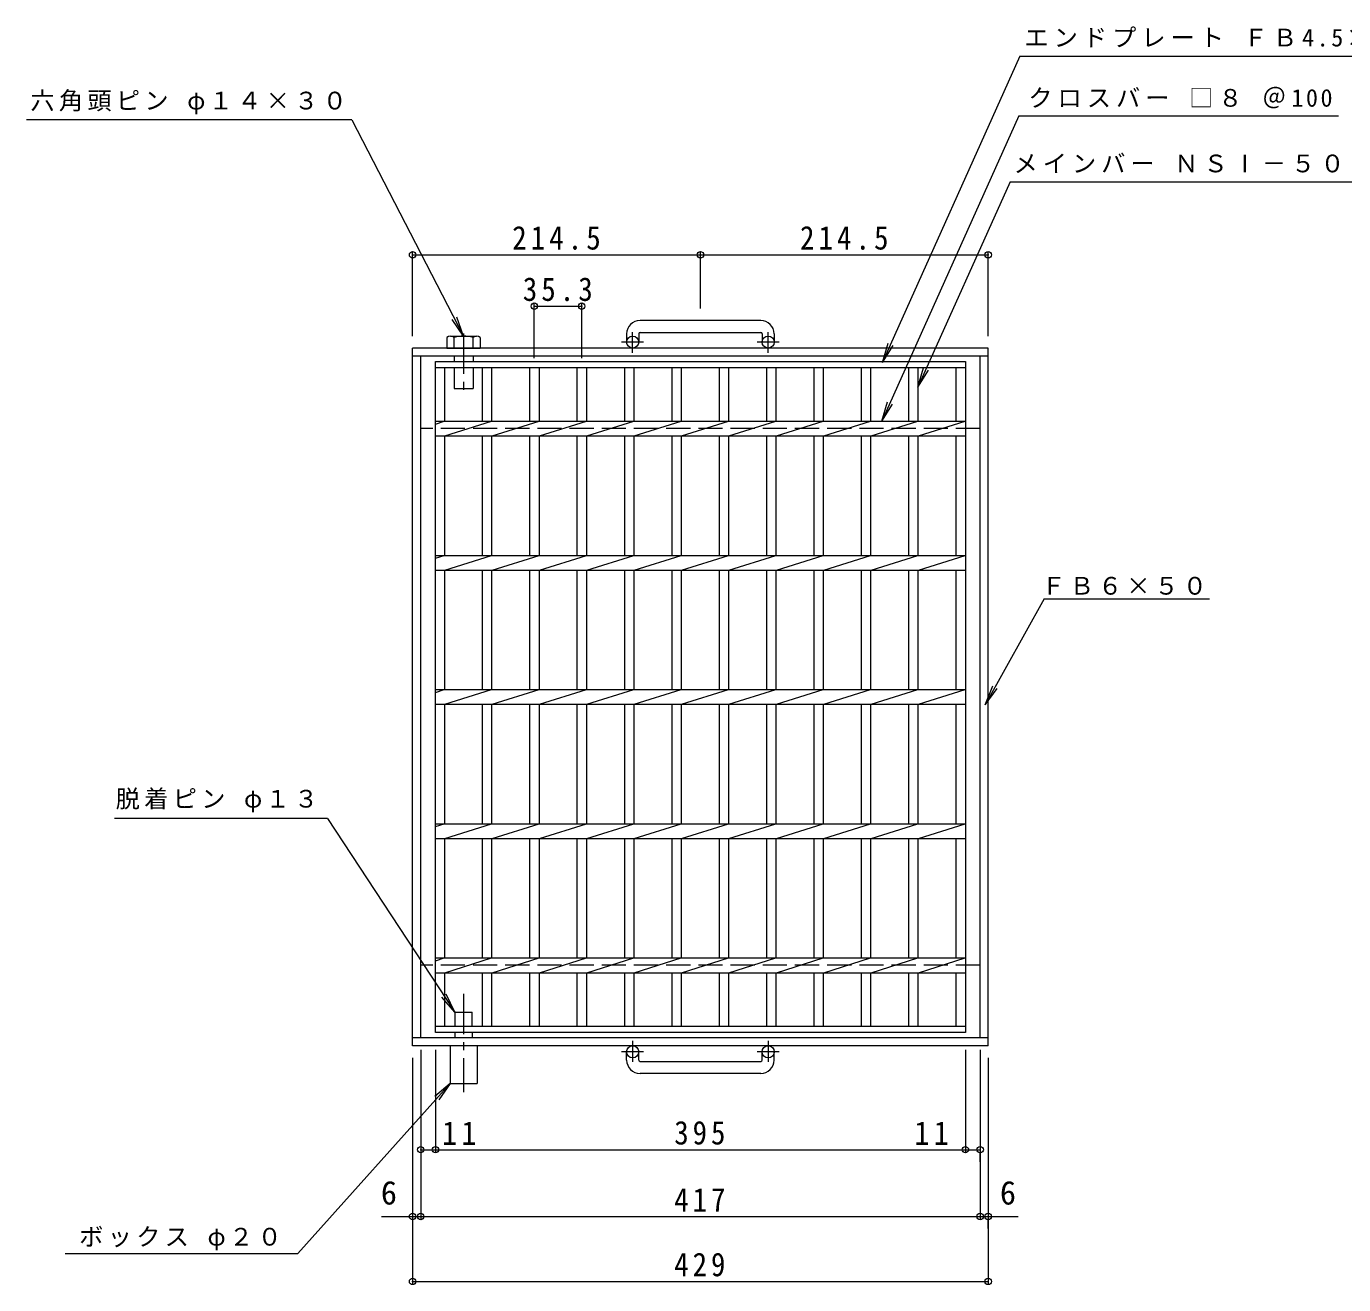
# Model space of a CAD drawing. Units: millimetres, scale not verified. Extents: x -866 to 919, y -823 to 744.
# Drawn here: x -866 to 116, y -194 to 744 of the extents above; entities that cross this region are included whole.
import ezdxf
from ezdxf.enums import TextEntityAlignment as Align

# ---------------------------------------------------------------- set-up
doc = ezdxf.new("R2010")
doc.units = ezdxf.units.MM
doc.header["$LTSCALE"] = 6
doc.header["$PDMODE"] = 32
doc.header["$PDSIZE"] = 4.8
doc.linetypes.add('CHAIN1', pattern=[8, 5, -1, 1, -1])
doc.linetypes.add('DASHED3', pattern=[4, 3, -1])
for name, color, linetype, lineweight in [('A-1_ピット', 2, 'Continuous', 9), ('A-2_蓋', 3, 'Continuous', 9), ('A-4_寸法', 7, 'Continuous', 9), ('A-5_仕様文', 7, 'Continuous', 9), ('A-9_ｸｯｼｮﾝ材', 4, 'Continuous', 9)]:
    doc.layers.add(name, color=color, linetype=linetype, lineweight=lineweight)
doc.styles.add('ＭＳ ゴシック', font='')
doc.styles.get('ＭＳ ゴシック').set_extended_font_data('MS Gothic')

msp = doc.modelspace()

# ---------------------------------------------------------------- linework, layer by layer
at = {"layer": 'A-1_ピット'}
for p, q in [((-318.336, 524.37), (-408.336, 524.37)), ((-418.336, 514.37), (-418.336, 508.27)), ((-409.336, 514.37), (-409.336, 508.27)), ((-408.336, 515.37), (-318.336, 515.37)), ((-317.336, 514.37), (-317.336, 508.27)), ((-308.336, 514.37), (-308.336, 508.27)), ((-148.836, 503.77), (-577.836, 503.77)), ((-148.836, -16.23), (-148.836, 503.77)), ((-148.836, 497.77), (-577.836, 497.77)), ((-571.836, -10.23), (-571.836, 497.77)), ((-154.836, -10.23), (-154.836, 497.77)), ((-148.836, -10.23), (-577.836, -10.23)), ((-418.336, -26.831), (-418.336, -20.73)), ((-409.336, -26.831), (-409.336, -20.73)), ((-408.336, -27.831), (-318.336, -27.831)), ((-317.336, -26.831), (-317.336, -20.73)), ((-308.336, -26.831), (-308.336, -20.73)), ((-318.336, -36.831), (-408.336, -36.831))]:
    msp.add_line(p, q, dxfattribs=at)
at = {"layer": 'A-1_ピット', "linetype": 'CHAIN1'}
for p, q in [((-413.836, 500.163), (-413.836, 515.76)), ((-312.835, 500.163), (-312.835, 515.76)), ((-405.673, 508.27), (-422.08, 508.27)), ((-304.673, 508.27), (-321.08, 508.27)), ((-413.836, -12.623), (-413.836, -28.22)), ((-312.835, -12.623), (-312.835, -28.22)), ((-405.673, -20.73), (-422.08, -20.73)), ((-304.673, -20.73), (-321.08, -20.73))]:
    msp.add_line(p, q, dxfattribs=at)
at = {"layer": 'A-1_ピット', "linetype": 'DASHED3'}
for p, q in [((-154.836, 443.77), (-571.836, 443.77)), ((-154.836, 43.77), (-571.836, 43.77))]:
    msp.add_line(p, q, dxfattribs=at)
at = {"layer": 'A-1_ピット'}
msp.add_lwpolyline([(-148.836, -16.23), (-577.836, -16.23), (-577.836, 503.77)], dxfattribs=at)
for centre in [(-413.836, 508.27), (-312.836, 508.27), (-413.836, -20.73), (-312.836, -20.73)]:
    msp.add_circle(centre, 4.5, dxfattribs=at)
for centre, radius, start, end in [((-408.336, 514.37), 10, 90, 180), ((-318.336, 514.37), 10, 0, 90), ((-408.336, 514.37), 1, 90, 180), ((-318.336, 514.37), 1, 0, 90), ((-408.336, -26.831), 10, 180, 270), ((-408.336, -26.831), 1, 180, 270), ((-318.336, -26.831), 10, 270, 0), ((-318.336, -26.831), 1, 270, 0)]:
    msp.add_arc(centre, radius, start, end, dxfattribs=at)
at = {"layer": 'A-2_蓋'}
for p, q in [((-560.835, 493.77), (-165.836, 493.77)), ((-560.835, -6.23), (-560.835, 493.77)), ((-165.836, 493.77), (-165.836, -6.23)), ((-560.835, 489.27), (-165.836, 489.27)), ((-553.835, 449.27), (-553.835, 489.27)), ((-525.935, 489.27), (-525.935, 449.27)), ((-518.935, 489.27), (-518.935, 449.27)), ((-490.635, 489.27), (-490.635, 449.27)), ((-483.635, 489.27), (-483.635, 449.27)), ((-455.335, 489.27), (-455.335, 449.27)), ((-448.335, 489.27), (-448.335, 449.27)), ((-420.035, 489.27), (-420.035, 449.27)), ((-413.035, 489.27), (-413.035, 449.27)), ((-384.735, 489.27), (-384.735, 449.27)), ((-377.735, 489.27), (-377.735, 449.27)), ((-349.435, 489.27), (-349.435, 449.27)), ((-342.435, 489.27), (-342.435, 449.27)), ((-314.135, 489.27), (-314.135, 449.27)), ((-307.135, 489.27), (-307.135, 449.27)), ((-278.836, 489.27), (-278.836, 449.27)), ((-271.836, 489.27), (-271.836, 449.27)), ((-243.536, 489.27), (-243.536, 449.27)), ((-236.536, 489.27), (-236.536, 449.27)), ((-208.236, 489.27), (-208.236, 449.27)), ((-201.236, 489.27), (-201.236, 449.27)), ((-172.836, 489.27), (-172.836, 449.27)), ((-560.835, 449.27), (-165.836, 449.27)), ((-560.835, 447.19), (-554.235, 449.27)), ((-553.835, 438.27), (-518.935, 449.27)), ((-518.535, 438.27), (-483.635, 449.27)), ((-483.235, 438.27), (-448.335, 449.27)), ((-447.935, 438.27), (-413.035, 449.27)), ((-412.635, 438.27), (-377.735, 449.27)), ((-377.335, 438.27), (-342.435, 449.27)), ((-342.035, 438.27), (-307.135, 449.27)), ((-306.735, 438.27), (-271.835, 449.27)), ((-271.435, 438.27), (-236.536, 449.27)), ((-236.136, 438.27), (-201.236, 449.27)), ((-200.836, 438.27), (-165.936, 449.27)), ((-560.835, 438.27), (-165.836, 438.27)), ((-553.835, 349.27), (-553.835, 438.27)), ((-525.935, 438.27), (-525.935, 349.27)), ((-518.935, 438.27), (-518.935, 349.27)), ((-490.635, 438.27), (-490.635, 349.27)), ((-483.635, 438.27), (-483.635, 349.27)), ((-455.335, 438.27), (-455.335, 349.27)), ((-448.335, 438.27), (-448.335, 349.27)), ((-420.035, 438.27), (-420.035, 349.27)), ((-413.035, 438.27), (-413.035, 349.27)), ((-384.735, 438.27), (-384.735, 349.27)), ((-377.735, 438.27), (-377.735, 349.27)), ((-349.435, 438.27), (-349.435, 349.27)), ((-342.435, 438.27), (-342.435, 349.27)), ((-314.135, 438.27), (-314.135, 349.27)), ((-307.135, 438.27), (-307.135, 349.27)), ((-278.836, 438.27), (-278.836, 349.27)), ((-271.836, 438.27), (-271.836, 349.27)), ((-243.536, 438.27), (-243.536, 349.27)), ((-236.536, 438.27), (-236.536, 349.27)), ((-208.236, 438.27), (-208.236, 349.27)), ((-201.236, 438.27), (-201.236, 349.27)), ((-172.836, 438.27), (-172.836, 349.27)), ((-560.835, 349.27), (-165.836, 349.27)), ((-560.835, 347.19), (-554.235, 349.27)), ((-553.835, 338.27), (-518.935, 349.27)), ((-518.535, 338.27), (-483.635, 349.27)), ((-483.235, 338.27), (-448.335, 349.27)), ((-447.935, 338.27), (-413.035, 349.27)), ((-412.635, 338.27), (-377.735, 349.27)), ((-377.335, 338.27), (-342.435, 349.27)), ((-342.035, 338.27), (-307.135, 349.27)), ((-306.735, 338.27), (-271.835, 349.27)), ((-271.435, 338.27), (-236.536, 349.27)), ((-236.136, 338.27), (-201.236, 349.27)), ((-200.836, 338.27), (-165.936, 349.27)), ((-560.835, 338.27), (-165.836, 338.27)), ((-553.835, 249.27), (-553.835, 338.27)), ((-525.935, 338.27), (-525.935, 249.27)), ((-518.935, 338.27), (-518.935, 249.27)), ((-490.635, 338.27), (-490.635, 249.27)), ((-483.635, 338.27), (-483.635, 249.27)), ((-455.335, 338.27), (-455.335, 249.27)), ((-448.335, 338.27), (-448.335, 249.27)), ((-420.035, 338.27), (-420.035, 249.27)), ((-413.035, 338.27), (-413.035, 249.27)), ((-384.735, 338.27), (-384.735, 249.27)), ((-377.735, 338.27), (-377.735, 249.27)), ((-349.435, 338.27), (-349.435, 249.27)), ((-342.435, 338.27), (-342.435, 249.27)), ((-314.135, 338.27), (-314.135, 249.27)), ((-307.135, 338.27), (-307.135, 249.27)), ((-278.836, 338.27), (-278.836, 249.27)), ((-271.836, 338.27), (-271.836, 249.27)), ((-243.536, 338.27), (-243.536, 249.27)), ((-236.536, 338.27), (-236.536, 249.27)), ((-208.236, 338.27), (-208.236, 249.27)), ((-201.236, 338.27), (-201.236, 249.27)), ((-172.836, 338.27), (-172.836, 249.27)), ((-560.835, 249.27), (-165.836, 249.27)), ((-560.835, 247.19), (-554.235, 249.27)), ((-553.835, 238.27), (-518.935, 249.27)), ((-518.535, 238.27), (-483.635, 249.27)), ((-483.235, 238.27), (-448.335, 249.27)), ((-447.935, 238.27), (-413.035, 249.27)), ((-412.635, 238.27), (-377.735, 249.27)), ((-377.335, 238.27), (-342.435, 249.27)), ((-342.035, 238.27), (-307.135, 249.27)), ((-306.735, 238.27), (-271.835, 249.27)), ((-271.435, 238.27), (-236.536, 249.27)), ((-236.136, 238.27), (-201.236, 249.27)), ((-200.836, 238.27), (-165.936, 249.27)), ((-560.835, 238.27), (-165.836, 238.27)), ((-553.835, 149.269), (-553.835, 238.27)), ((-525.935, 238.27), (-525.935, 149.269)), ((-518.935, 238.27), (-518.935, 149.269)), ((-490.635, 238.27), (-490.635, 149.269)), ((-483.635, 238.27), (-483.635, 149.269)), ((-455.335, 238.27), (-455.335, 149.269)), ((-448.335, 238.27), (-448.335, 149.269)), ((-420.035, 238.27), (-420.035, 149.269)), ((-413.035, 238.27), (-413.035, 149.269)), ((-384.735, 238.27), (-384.735, 149.269)), ((-377.735, 238.27), (-377.735, 149.269)), ((-349.435, 238.27), (-349.435, 149.269)), ((-342.435, 238.27), (-342.435, 149.269)), ((-314.135, 238.27), (-314.135, 149.269)), ((-307.135, 238.27), (-307.135, 149.269)), ((-278.836, 238.27), (-278.836, 149.269)), ((-271.836, 238.27), (-271.836, 149.269)), ((-243.536, 238.27), (-243.536, 149.269)), ((-236.536, 238.27), (-236.536, 149.269)), ((-208.236, 238.27), (-208.236, 149.269)), ((-201.236, 238.27), (-201.236, 149.269)), ((-172.836, 238.27), (-172.836, 149.269)), ((-560.835, 147.19), (-554.235, 149.27)), ((-560.835, 149.269), (-165.836, 149.269)), ((-553.835, 138.27), (-518.935, 149.27)), ((-518.535, 138.27), (-483.635, 149.27)), ((-483.235, 138.27), (-448.335, 149.27)), ((-447.935, 138.27), (-413.035, 149.27)), ((-412.635, 138.27), (-377.735, 149.27)), ((-377.335, 138.27), (-342.435, 149.27)), ((-342.035, 138.27), (-307.135, 149.27)), ((-306.735, 138.27), (-271.835, 149.27)), ((-271.435, 138.27), (-236.536, 149.27)), ((-236.136, 138.27), (-201.236, 149.27)), ((-200.836, 138.27), (-165.936, 149.27)), ((-560.835, 138.27), (-165.836, 138.27)), ((-553.835, 49.27), (-553.835, 138.27)), ((-525.935, 138.27), (-525.935, 49.27)), ((-518.935, 138.27), (-518.935, 49.27)), ((-490.635, 138.27), (-490.635, 49.27)), ((-483.635, 138.27), (-483.635, 49.27)), ((-455.335, 138.27), (-455.335, 49.27)), ((-448.335, 138.27), (-448.335, 49.27)), ((-420.035, 138.27), (-420.035, 49.27)), ((-413.035, 138.27), (-413.035, 49.27)), ((-384.735, 138.27), (-384.735, 49.27)), ((-377.735, 138.27), (-377.735, 49.27)), ((-349.435, 138.27), (-349.435, 49.27)), ((-342.435, 138.27), (-342.435, 49.27)), ((-314.135, 138.27), (-314.135, 49.27)), ((-307.135, 138.27), (-307.135, 49.27)), ((-278.836, 138.27), (-278.836, 49.27)), ((-271.836, 138.27), (-271.836, 49.27)), ((-243.536, 138.27), (-243.536, 49.27)), ((-236.536, 138.27), (-236.536, 49.27)), ((-208.236, 138.27), (-208.236, 49.27)), ((-201.236, 138.27), (-201.236, 49.27)), ((-172.836, 138.27), (-172.836, 49.27)), ((-560.835, 49.27), (-165.836, 49.27)), ((-560.835, 47.19), (-554.235, 49.27)), ((-553.835, 38.27), (-518.935, 49.27)), ((-518.535, 38.27), (-483.635, 49.27)), ((-483.235, 38.27), (-448.335, 49.27)), ((-447.935, 38.27), (-413.035, 49.27)), ((-412.635, 38.27), (-377.735, 49.27)), ((-377.335, 38.27), (-342.435, 49.27)), ((-342.035, 38.27), (-307.135, 49.27)), ((-306.735, 38.27), (-271.835, 49.27)), ((-271.435, 38.27), (-236.536, 49.27)), ((-236.136, 38.27), (-201.236, 49.27)), ((-200.836, 38.27), (-165.936, 49.27)), ((-560.835, 38.27), (-165.836, 38.27)), ((-553.835, -1.73), (-553.835, 38.27)), ((-525.935, 38.27), (-525.935, -1.73)), ((-518.935, 38.27), (-518.935, -1.73)), ((-490.635, 38.27), (-490.635, -1.73)), ((-483.635, 38.27), (-483.635, -1.73)), ((-455.335, 38.27), (-455.335, -1.73)), ((-448.335, 38.27), (-448.335, -1.73)), ((-420.035, 38.27), (-420.035, -1.73)), ((-413.035, 38.27), (-413.035, -1.73)), ((-384.735, 38.27), (-384.735, -1.73)), ((-377.735, 38.27), (-377.735, -1.73)), ((-349.435, 38.27), (-349.435, -1.73)), ((-342.435, 38.27), (-342.435, -1.73)), ((-314.135, 38.27), (-314.135, -1.73)), ((-307.135, 38.27), (-307.135, -1.73)), ((-278.836, 38.27), (-278.836, -1.73)), ((-271.836, 38.27), (-271.836, -1.73)), ((-243.536, 38.27), (-243.536, -1.73)), ((-236.536, 38.27), (-236.536, -1.73)), ((-208.236, 38.27), (-208.236, -1.73)), ((-201.236, 38.27), (-201.236, -1.73)), ((-172.836, 38.27), (-172.836, -1.73)), ((-165.836, -1.73), (-560.835, -1.73)), ((-165.836, -6.23), (-560.835, -6.23))]:
    msp.add_line(p, q, dxfattribs=at)
at = {"layer": 'A-4_寸法'}
for p, q in [((-577.836, 512.77), (-577.836, 575.124)), ((-577.836, 573.324), (-363.336, 573.324)), ((-363.336, 533.37), (-363.336, 575.124)), ((-363.336, 573.324), (-148.836, 573.324)), ((-148.836, 512.77), (-148.836, 575.124)), ((-487.135, 496.257), (-487.135, 536.844)), ((-487.135, 535.044), (-451.835, 535.044)), ((-451.835, 496.257), (-451.835, 536.844)), ((-571.836, -19.23), (-571.836, -145.212)), ((-560.835, -19.23), (-560.835, -95.451)), ((-165.836, -19.23), (-165.836, -95.451)), ((-154.836, -19.23), (-154.836, -145.212)), ((-577.836, -25.23), (-577.836, -193.638)), ((-148.836, -25.23), (-148.836, -193.638)), ((-154.836, -102.651), (-154.836, -95.451)), ((-601.071, -143.412), (-571.836, -143.412)), ((-571.836, -143.412), (-154.836, -143.412)), ((-154.836, -143.412), (-126.43, -143.412)), ((-148.835, -152.412), (-148.835, -145.212)), ((-577.836, -191.838), (-148.836, -191.838))]:
    msp.add_line(p, q, dxfattribs=at)
msp.add_lwpolyline([(-571.836, -93.651), (-560.835, -93.651), (-165.836, -93.651), (-154.836, -93.651)], dxfattribs=at)
for p in [(-577.836, 573.324), (-363.336, 573.324), (-148.836, 573.324), (-487.135, 535.044), (-451.835, 535.044), (-571.836, -93.651), (-560.835, -93.651), (-165.836, -93.651), (-154.836, -93.651), (-577.836, -143.412), (-571.836, -143.412), (-154.836, -143.412), (-148.835, -143.412), (-577.836, -191.838), (-148.836, -191.838)]:
    msp.add_point(p, dxfattribs=at)
at = {"layer": 'A-5_仕様文'}
for p, q in [((-125.157, 721.385), (-227.349, 493.77)), ((-125.157, 721.385), (164.378, 721.385)), ((-623.031, 673.925), (-865.762, 673.925)), ((-125.887, 676.878), (-228.075, 449.27)), ((-125.887, 676.878), (112.294, 676.878)), ((-132.463, 627.793), (192.179, 627.793)), ((-539.836, 512.73), (-544.916, 526.844)), ((-227.578, 493.006), (-223.273, 507.375)), ((-227.578, 493.006), (-219.7, 505.771)), ((-201.236, 474.612), (-193.359, 487.377)), ((-228.075, 449.27), (-223.77, 463.639)), ((-228.075, 449.27), (-220.198, 462.035)), ((-107.152, 316.836), (16.216, 316.836)), ((-150.958, 237.986), (-142.024, 250.035)), ((-641.248, 153.114), (-800.144, 153.114)), ((-641.248, 153.114), (-546.336, 8.77)), ((-546.336, 8.77), (-556.142, 20.12)), ((-546.336, 8.77), (-552.87, 22.272)), ((-549.836, -44.23), (-561.22, -53.997))]:
    msp.add_line(p, q, dxfattribs=at)
for points in [[(-623.031, 673.925), (-539.836, 512.73), (-548.396, 525.048)], [(-132.463, 627.793), (-201.236, 474.612), (-196.931, 488.981)], [(-107.152, 316.836), (-150.958, 237.986), (-145.447, 251.937)], [(-836.757, -171), (-663.462, -171), (-549.836, -44.23), (-558.304, -56.611)]]:
    msp.add_lwpolyline(points, dxfattribs=at)
at = {"layer": 'A-9_ｸｯｼｮﾝ材'}
for p, q in [((-549.555, 512.73), (-530.116, 512.73)), ((-546.836, 503.77), (-546.836, 511.69)), ((-532.835, 503.77), (-532.835, 511.69)), ((-527.397, 511.69), (-527.397, 503.77)), ((-546.836, 497.77), (-546.836, 493.77)), ((-532.836, 497.77), (-532.836, 493.77)), ((-546.836, 489.27), (-546.836, 473.77)), ((-532.836, 489.27), (-532.836, 473.77)), ((-546.836, 473.77), (-532.836, 473.77)), ((-546.336, 8.77), (-546.336, -1.73)), ((-546.336, 8.77), (-533.336, 8.77)), ((-533.336, -1.73), (-533.336, 8.77)), ((-546.336, -6.23), (-546.336, -10.23)), ((-533.336, -6.23), (-533.336, -10.23)), ((-529.835, -16.23), (-529.835, -44.23))]:
    msp.add_line(p, q, dxfattribs=at)
at = {"layer": 'A-9_ｸｯｼｮﾝ材', "linetype": 'CHAIN1'}
for p, q in [((-539.836, 514.665), (-539.836, 468.309)), ((-539.836, 22.474), (-539.836, -50.722))]:
    msp.add_line(p, q, dxfattribs=at)
at = {"layer": 'A-9_ｸｯｼｮﾝ材'}
for points in [[(-552.275, 511.69), (-552.275, 503.77), (-527.397, 503.77)], [(-549.836, -16.23), (-549.836, -44.23), (-529.835, -44.23)]]:
    msp.add_lwpolyline(points, dxfattribs=at)
for centre, radius, start, end in [((-549.555, 508.656), 4.074, 48.12389, 131.8763), ((-539.836, 488.664), 24.066, 73.09029, 106.90971), ((-530.116, 508.656), 4.074, 48.1237, 131.87611)]:
    msp.add_arc(centre, radius, start, end, dxfattribs=at)

# ---------------------------------------------------------------- texts
at = {"layer": 'A-4_寸法', "color": 2, "style": 'ＭＳ ゴシック'}
for p in [(-601.505, -139.812), (-140.075, -139.812)]:
    msp.add_text('6', height=17.6, dxfattribs=at).set_placement(p, align=Align.BOTTOM_LEFT)
at = {"layer": 'A-4_寸法', "color": 2, "char_height": 17.6, "attachment_point": 7, "style": 'ＭＳ ゴシック'}
for s, insert in [('\\T1.28;\\W0.9;214.5', (-503.586, 576.924)), ('\\T1.28;\\W0.9;214.5', (-289.086, 576.924)), ('\\T1.28;\\W0.9;35.3', (-495.735, 538.644)), ('\\T1.27;\\W0.95;11', (-556.006, -90.051)), ('\\T1.27;\\W0.9;395', (-382.836, -90.051)), ('\\T1.27;\\W0.95;11', (-203.964, -90.051)), ('\\T1.27;\\W0.9;417', (-382.836, -139.812)), ('\\T1.27;\\W0.9;429', (-382.836, -188.238))]:
    msp.add_mtext(s, dxfattribs=dict(at, insert=insert))
at = {"layer": 'A-5_仕様文', "char_height": 13.2, "attachment_point": 7, "style": 'ＭＳ ゴシック'}
for s, insert in [('\\T1.21;エンドプレート\\~ＦＢ4.5×44', (-121.81, 727.828)), ('\\T1.21;クロスバー\\~□８\\~＠100', (-118.879, 682.427)), ('\\T1.18;六角頭ピン\\~φ１４×３０', (-862.746, 678.046)), ('\\T1.21;メインバー\\~ＮＳⅠ－５０\\~＠35.3', (-129.936, 633.533)), ('\\T1.17;ＦＢ６×５０', (-109.063, 319.801)), ('\\T1.18;脱着ピン\\~φ１３', (-799.131, 157.712)), ('\\T1.18;ボックス\\~φ２０', (-826.345, -168.706))]:
    msp.add_mtext(s, dxfattribs=dict(at, insert=insert))

doc.saveas('drawing.dxf')
